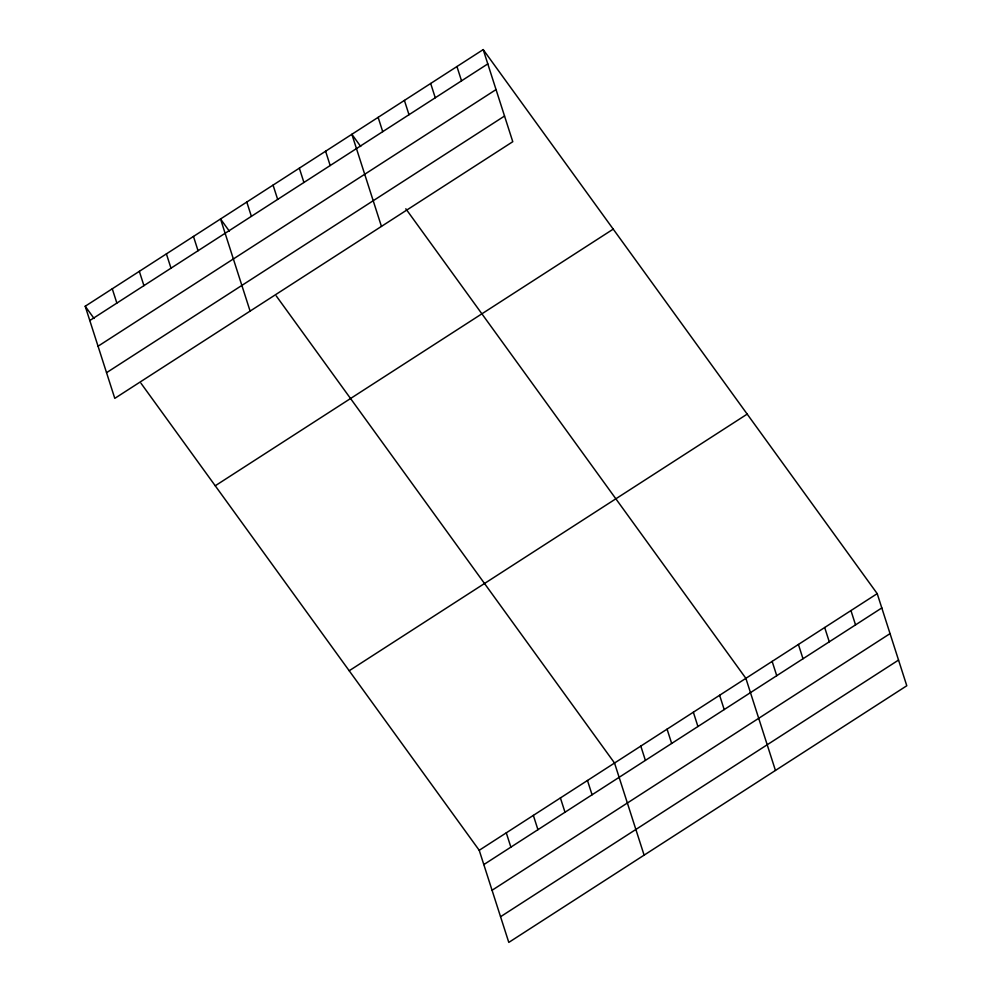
<?xml version="1.0" encoding="UTF-8"?>
<svg xmlns="http://www.w3.org/2000/svg" width="992" height="992" viewBox="0 0 992 992"><rect width="100%" height="100%" fill="white"/><g stroke="black" fill="none" stroke-linecap="round" stroke-linejoin="round"><path stroke-width="1.49" d="M483.203 49.6L512.777 141.707L114.787 398.362L85.213 306.243L483.203 49.6L877.213 593.638L906.787 685.757L508.797 942.4L479.223 850.293L140.938 383.185M89.801 320.54L487.804 63.897M98.047 346.22L496.05 89.578M106.541 372.682L504.544 116.039M215.227 485.782L613.23 229.127M349.196 670.753L747.199 414.11M479.223 850.293L877.213 593.638M483.811 864.59L881.814 607.935M492.057 890.27L890.047 633.615M500.551 916.72L898.541 660.077M360.716 146.506L351.875 134.292L381.449 226.412M405.827 208.791L745.872 678.33L775.446 770.449M229.375 231.198L220.534 218.984L250.108 311.104M276.247 295.926L614.532 763.022L644.106 855.141M85.213 306.243L94.054 318.457M850.95 610.576L855.538 624.873M824.687 627.514L829.275 641.812M798.411 644.453L802.999 658.75M772.148 661.391L776.736 675.688M719.609 695.268L724.197 709.565M693.346 712.206L697.934 726.504M456.94 66.538L461.528 80.836M667.07 729.145L671.658 743.442M430.677 83.477L435.265 97.774M640.807 746.083L645.395 760.393M404.401 100.415L409.002 114.712M378.138 117.354L382.726 131.651M587.475 780.481L592.063 794.778M560.406 797.928L564.994 812.225M325.599 151.23L330.187 165.528M533.349 815.387L537.937 829.684M299.336 168.169L303.924 182.466M506.28 832.834L510.868 847.131M273.06 185.107L277.661 199.404M246.797 202.046L251.385 216.343M193.465 236.443L198.053 250.74M166.396 253.89L170.996 268.187M139.339 271.349L143.927 285.646M112.27 288.796L116.858 303.093"/></g></svg>
